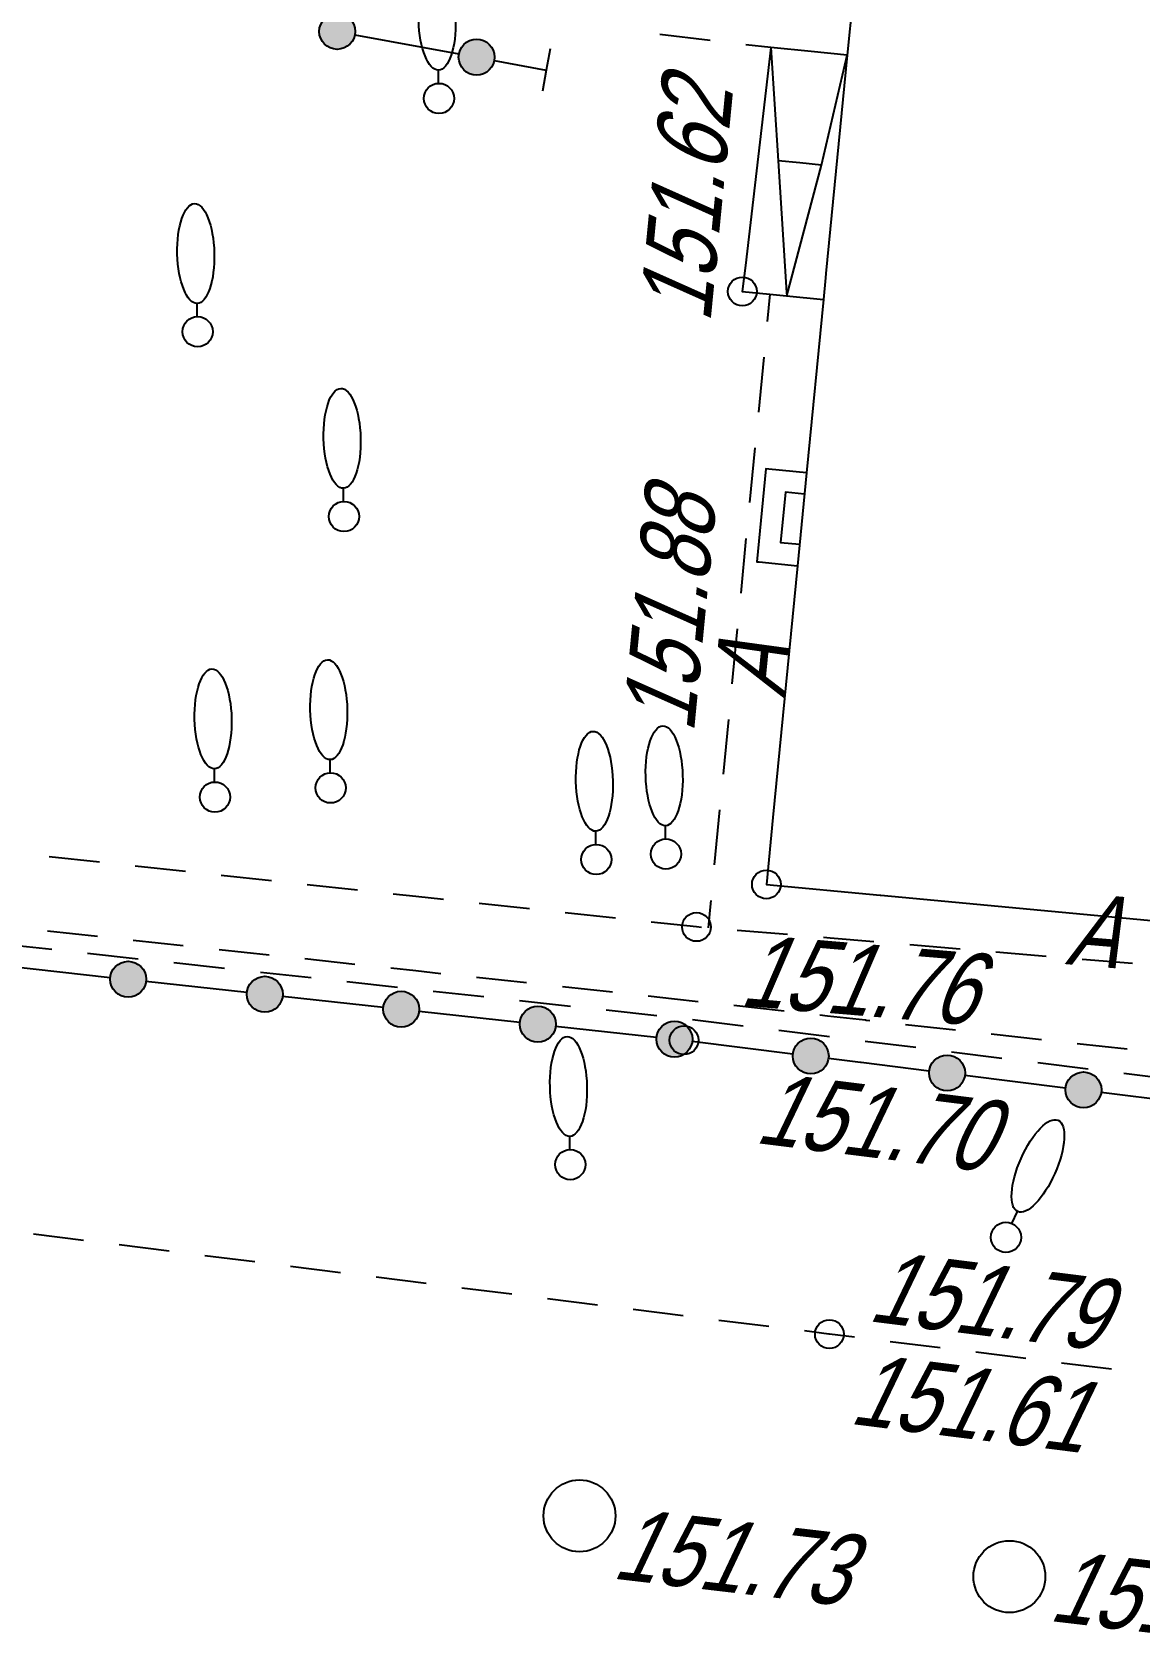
# Model space of a CAD drawing. Header units: metres. Extents: x 4400 to 4556, y 11262 to 11402.
# Drawn here: x 4494.66 to 4510.08, y 11340.13 to 11362.58 of the extents above; entities that cross this region are included whole.
import ezdxf
from ezdxf.enums import TextEntityAlignment as Align

# ---------------------------------------------------------------- set-up
doc = ezdxf.new("R2010")
doc.units = ezdxf.units.M
doc.header["$MEASUREMENT"] = 0
for name, color, linetype, lineweight in [('Внутреннее заполнение', 7, 'Continuous', 25), ('Горизонтали', 7, 'Continuous', 25), ('Граница улицы', 7, 'Continuous', 25), ('Здания', 7, 'Continuous', 25), ('Колодцы', 7, 'Continuous', 25), ('Крыльца', 7, 'Continuous', 25), ('Ограды', 7, 'Continuous', 25), ('Отдельно стоящее дерево', 7, 'Continuous', 25), ('Фонтаны', 7, 'Continuous', 25), ('Части зданий', 7, 'Continuous', 25)]:
    doc.layers.add(name, color=color, linetype=linetype, lineweight=lineweight)
doc.styles.add('Style-RUSSIAN_1251 I 0.32289', font='RUSSIAN_1251.shx', dxfattribs={"oblique": 18.5})

# ---------------------------------------------------------------- blocks, each defined once
blk = doc.blocks.new('KOLOD_14')
at = {"layer": 'Колодцы', "color": 7, "linetype": 'Continuous', "lineweight": 25}
blk.add_arc((0, 0), 0.5, 0, 360, dxfattribs=at)
blk = doc.blocks.new('KOLOD_28')
at = {"layer": 'Колодцы', "color": 7, "linetype": 'Continuous', "lineweight": 25}
blk.add_arc((0, 0), 0.5, 0, 360, dxfattribs=at)
blk = doc.blocks.new('PIKET_99')
at = {"layer": 'Горизонтали', "color": 7, "linetype": 'Continuous', "lineweight": 25}
blk.add_arc((0, 0), 0.2, 0, 360, dxfattribs=at)
blk = doc.blocks.new('PIKET_134')
at = {"layer": 'Горизонтали', "color": 7, "linetype": 'Continuous', "lineweight": 25}
blk.add_arc((0, 0), 0.2, 0, 360, dxfattribs=at)
blk = doc.blocks.new('PIKET_135')
at = {"layer": 'Горизонтали', "color": 7, "linetype": 'Continuous', "lineweight": 25}
blk.add_arc((0, 0), 0.2, 0, 360, dxfattribs=at)
blk = doc.blocks.new('PIKET_136')
at = {"layer": 'Горизонтали', "color": 7, "linetype": 'Continuous', "lineweight": 25}
blk.add_arc((0, 0), 0.2, 0, 360, dxfattribs=at)
blk = doc.blocks.new('PIKET_137')
at = {"layer": 'Горизонтали', "color": 7, "linetype": 'Continuous', "lineweight": 25}
blk.add_arc((0, 0), 0.2, 0, 360, dxfattribs=at)
blk = doc.blocks.new('msdElementTypeLineString_36')
at = {"layer": 'Части зданий', "color": 7, "linetype": 'Continuous', "lineweight": 25}
for p, q in [((0.861, 8.82), (0.824, 8.439)), ((0.775, 7.941), (0.701, 7.179)), ((0.652, 6.681), (0.578, 5.919)), ((0.529, 5.421), (0.455, 4.659)), ((0.407, 4.161), (0.332, 3.399)), ((0.284, 2.901), (0.209, 2.139)), ((0.161, 1.642), (0.086, 0.879))]:
    blk.add_line(p, q, dxfattribs=at)
at = {"layer": 'Части зданий', "color": 7, "linetype": 'Continuous', "lineweight": 25, "flags": 128}
blk.add_lwpolyline([(0.038, 0.382), (0.029, 0.295), (0.001, 0)], dxfattribs=at)
blk = doc.blocks.new('msdElementTypeLineString_55')
at = {"layer": 'Ограды', "linetype": 'Continuous', "lineweight": 25}
h = blk.add_hatch(color=7, dxfattribs=at)
edge = h.paths.add_edge_path()
edge.add_arc((4.6, 0.789), 0.25, 0, 360)
h = blk.add_hatch(color=7, dxfattribs=at)
edge = h.paths.add_edge_path()
edge.add_arc((6.54, 0.43), 0.25, 0, 360)
at = {"layer": 'Ограды', "color": 7, "linetype": 'Continuous', "lineweight": 25}
for p, q in [((4.846, 0.743), (6.294, 0.475)), ((6.786, 0.384), (7.51, 0.25))]:
    blk.add_line(p, q, dxfattribs=at)
for centre in [(4.6, 0.789), (4.6, 0.789), (6.54, 0.43), (6.54, 0.43)]:
    blk.add_circle(centre, 0.25, dxfattribs=at)
blk = doc.blocks.new('msdElementTypeLineString_56')
at = {"layer": 'Граница улицы', "color": 7, "linetype": 'Continuous', "lineweight": 25}
for p, q in [((50.63, 1.907), (49.933, 1.99)), ((51.474, 1.806), (51.126, 1.847))]:
    blk.add_line(p, q, dxfattribs=at)
blk = doc.blocks.new('DEREVO_133')
at = {"layer": 'Отдельно стоящее дерево', "color": 7, "linetype": 'Continuous', "lineweight": 25, "flags": 128}
blk.add_lwpolyline([(-0.007, 0.21), (-0.007, 0.393)], dxfattribs=at)
at = {"layer": 'Отдельно стоящее дерево', "color": 7, "linetype": 'Continuous', "lineweight": 25}
blk.add_arc((0, 0), 0.21, 0, 359.99999, dxfattribs=at)
blk.add_ellipse((-0.0255, 1.088), major_axis=(-0.0185, 0.695), ratio=0.3698286, dxfattribs=at)
blk = doc.blocks.new('DEREVO_134')
at = {"layer": 'Отдельно стоящее дерево', "color": 7, "linetype": 'Continuous', "lineweight": 25, "flags": 128}
blk.add_lwpolyline([(-0.007, 0.21), (-0.007, 0.393)], dxfattribs=at)
at = {"layer": 'Отдельно стоящее дерево', "color": 7, "linetype": 'Continuous', "lineweight": 25}
blk.add_arc((0, 0), 0.21, 0, 359.99999, dxfattribs=at)
blk.add_ellipse((-0.0255, 1.088), major_axis=(-0.0185, 0.695), ratio=0.3698286, dxfattribs=at)
blk = doc.blocks.new('DEREVO_138')
at = {"layer": 'Отдельно стоящее дерево', "color": 7, "linetype": 'Continuous', "lineweight": 25, "flags": 128}
blk.add_lwpolyline([(-0.007, 0.21), (-0.007, 0.393)], dxfattribs=at)
at = {"layer": 'Отдельно стоящее дерево', "color": 7, "linetype": 'Continuous', "lineweight": 25}
blk.add_arc((0, 0), 0.21, 0, 360, dxfattribs=at)
blk.add_ellipse((-0.026, 1.088), major_axis=(-0.019, 0.695), ratio=0.369829, dxfattribs=at)
blk = doc.blocks.new('DEREVO_144')
at = {"layer": 'Отдельно стоящее дерево', "color": 7, "linetype": 'Continuous', "lineweight": 25, "flags": 128}
blk.add_lwpolyline([(-0.007, 0.21), (-0.007, 0.393)], dxfattribs=at)
at = {"layer": 'Отдельно стоящее дерево', "color": 7, "linetype": 'Continuous', "lineweight": 25}
blk.add_arc((0, 0), 0.21, 0, 359.99999, dxfattribs=at)
blk.add_ellipse((-0.0255, 1.088), major_axis=(-0.0185, 0.695), ratio=0.3698286, dxfattribs=at)
blk = doc.blocks.new('DEREVO_145')
at = {"layer": 'Отдельно стоящее дерево', "color": 7, "linetype": 'Continuous', "lineweight": 25, "flags": 128}
blk.add_lwpolyline([(-0.007, 0.21), (-0.007, 0.393)], dxfattribs=at)
at = {"layer": 'Отдельно стоящее дерево', "color": 7, "linetype": 'Continuous', "lineweight": 25}
blk.add_arc((0, 0), 0.21, 0, 359.99999, dxfattribs=at)
blk.add_ellipse((-0.0255, 1.088), major_axis=(-0.0185, 0.695), ratio=0.3698286, dxfattribs=at)
blk = doc.blocks.new('DEREVO_146')
at = {"layer": 'Отдельно стоящее дерево', "color": 7, "linetype": 'Continuous', "lineweight": 25, "flags": 128}
blk.add_lwpolyline([(-0.007, 0.21), (-0.007, 0.393)], dxfattribs=at)
at = {"layer": 'Отдельно стоящее дерево', "color": 7, "linetype": 'Continuous', "lineweight": 25}
blk.add_arc((0, 0), 0.21, 0, 359.99999, dxfattribs=at)
blk.add_ellipse((-0.0255, 1.088), major_axis=(-0.0185, 0.695), ratio=0.3698286, dxfattribs=at)
blk = doc.blocks.new('DEREVO_147')
at = {"layer": 'Отдельно стоящее дерево', "color": 7, "linetype": 'Continuous', "lineweight": 25, "flags": 128}
blk.add_lwpolyline([(-0.007, 0.21), (-0.007, 0.393)], dxfattribs=at)
at = {"layer": 'Отдельно стоящее дерево', "color": 7, "linetype": 'Continuous', "lineweight": 25}
blk.add_arc((0, 0), 0.21, 0, 360, dxfattribs=at)
blk.add_ellipse((-0.025, 1.088), major_axis=(-0.019, 0.695), ratio=0.369829, dxfattribs=at)
blk = doc.blocks.new('DEREVO_160')
at = {"layer": 'Отдельно стоящее дерево', "color": 7, "linetype": 'Continuous', "lineweight": 25, "flags": 128}
blk.add_lwpolyline([(-0.007, 0.21), (-0.007, 0.393)], dxfattribs=at)
at = {"layer": 'Отдельно стоящее дерево', "color": 7, "linetype": 'Continuous', "lineweight": 25}
blk.add_arc((0, 0), 0.21, 0, 360, dxfattribs=at)
blk.add_ellipse((-0.025, 1.088), major_axis=(-0.019, 0.695), ratio=0.369829, dxfattribs=at)
blk = doc.blocks.new('DEREVO_161')
at = {"layer": 'Отдельно стоящее дерево', "color": 7, "linetype": 'Continuous', "lineweight": 25, "flags": 128}
blk.add_lwpolyline([(-0.007, 0.21), (-0.007, 0.393)], dxfattribs=at)
at = {"layer": 'Отдельно стоящее дерево', "color": 7, "linetype": 'Continuous', "lineweight": 25}
blk.add_arc((0, 0), 0.21, 0, 359.99999, dxfattribs=at)
blk.add_ellipse((-0.0255, 1.088), major_axis=(-0.0185, 0.695), ratio=0.3698286, dxfattribs=at)
blk = doc.blocks.new('msdElementTypeLineString_77')
at = {"layer": 'Граница улицы', "color": 7, "linetype": 'Continuous', "lineweight": 25}
for p, q in [((31.067, 1.885), (30.367, 1.961)), ((32.264, 1.755), (31.564, 1.831)), ((33.461, 1.626), (32.761, 1.701)), ((34.658, 1.496), (33.958, 1.572)), ((37.052, 1.237), (36.352, 1.313)), ((38.249, 1.107), (37.549, 1.183)), ((40.647, 0.878), (39.945, 0.937)), ((43.046, 0.677), (42.345, 0.736)), ((44.246, 0.576), (43.545, 0.635)), ((45.446, 0.475), (44.744, 0.534))]:
    blk.add_line(p, q, dxfattribs=at)
at = {"layer": 'Граница улицы', "color": 7, "linetype": 'Continuous', "lineweight": 25, "flags": 128}
for points in [[(35.855, 1.366), (35.472, 1.408), (35.155, 1.442)], [(39.447, 0.979), (39.378, 0.985), (38.747, 1.053)], [(41.846, 0.778), (41.237, 0.829), (41.145, 0.837)]]:
    blk.add_lwpolyline(points, dxfattribs=at)
blk = doc.blocks.new('msdElementTypeLineString_82')
at = {"layer": 'Ограды', "linetype": 'Continuous', "lineweight": 25}
h = blk.add_hatch(color=7, dxfattribs=at)
edge = h.paths.add_edge_path()
edge.add_arc((24.009, 11.212), 0.25, 0, 360)
h = blk.add_hatch(color=7, dxfattribs=at)
edge = h.paths.add_edge_path()
edge.add_arc((25.91, 11.003), 0.25, 0, 360)
h = blk.add_hatch(color=7, dxfattribs=at)
edge = h.paths.add_edge_path()
edge.add_arc((27.81, 10.795), 0.25, 0, 360)
h = blk.add_hatch(color=7, dxfattribs=at)
edge = h.paths.add_edge_path()
edge.add_arc((29.711, 10.587), 0.25, 0, 360)
h = blk.add_hatch(color=7, dxfattribs=at)
edge = h.paths.add_edge_path()
edge.add_arc((31.612, 10.379), 0.25, 0, 360)
h = blk.add_hatch(color=7, dxfattribs=at)
edge = h.paths.add_edge_path()
edge.add_arc((33.509, 10.144), 0.25, 0, 360)
h = blk.add_hatch(color=7, dxfattribs=at)
edge = h.paths.add_edge_path()
edge.add_arc((35.407, 9.908), 0.25, 0, 360)
h = blk.add_hatch(color=7, dxfattribs=at)
edge = h.paths.add_edge_path()
edge.add_arc((37.304, 9.672), 0.25, 0, 360)
at = {"layer": 'Ограды', "color": 7, "linetype": 'Continuous', "lineweight": 25}
for p, q in [((22.356, 11.393), (23.76, 11.239)), ((24.257, 11.185), (25.661, 11.031)), ((26.158, 10.976), (27.561, 10.822)), ((28.058, 10.768), (29.462, 10.614)), ((29.959, 10.56), (31.363, 10.406)), ((31.86, 10.35), (33.261, 10.175)), ((35.654, 9.877), (37.056, 9.703)), ((37.552, 9.641), (38.953, 9.466))]:
    blk.add_line(p, q, dxfattribs=at)
at = {"layer": 'Ограды', "color": 7, "linetype": 'Continuous', "lineweight": 25, "flags": 128}
blk.add_lwpolyline([(33.757, 10.113), (34.203, 10.058), (34.212, 10.057), (35.158, 9.939)], dxfattribs=at)
at = {"layer": 'Ограды', "color": 7, "linetype": 'Continuous', "lineweight": 25}
for centre in [(24.009, 11.212), (24.009, 11.212), (25.91, 11.003), (25.91, 11.003), (27.81, 10.795), (27.81, 10.795), (29.711, 10.587), (29.711, 10.587), (31.612, 10.379), (31.612, 10.379), (33.509, 10.144), (33.509, 10.144), (35.407, 9.908), (35.407, 9.908), (37.304, 9.672), (37.304, 9.672)]:
    blk.add_circle(centre, 0.25, dxfattribs=at)
blk = doc.blocks.new('msdElementTypeShape_3')
at = {"layer": 'Граница улицы', "color": 7, "linetype": 'Continuous', "lineweight": 25}
for p, q in [((22.944, 11.688), (23.641, 11.613)), ((24.138, 11.559), (24.835, 11.483)), ((25.332, 11.429), (26.03, 11.354)), ((26.527, 11.3), (27.224, 11.225)), ((28.915, 11.042), (29.613, 10.966)), ((30.11, 10.912), (30.807, 10.837)), ((32.498, 10.651), (33.195, 10.574)), ((34.886, 10.386), (35.583, 10.308)), ((36.08, 10.253), (36.777, 10.175)), ((37.274, 10.12), (37.971, 10.043)), ((23.447, 7.379), (22.751, 7.467)), ((24.639, 7.229), (23.943, 7.317)), ((25.831, 7.079), (25.135, 7.167)), ((27.023, 6.929), (26.327, 7.017)), ((28.215, 6.779), (27.519, 6.867)), ((29.407, 6.629), (28.711, 6.717)), ((30.599, 6.479), (29.903, 6.567)), ((31.79, 6.329), (31.095, 6.417)), ((32.982, 6.181), (32.287, 6.267)), ((34.175, 6.032), (33.827, 6.075)), ((35.367, 5.883), (34.671, 5.97)), ((36.559, 5.735), (35.863, 5.822)), ((37.751, 5.586), (37.055, 5.673))]:
    blk.add_line(p, q, dxfattribs=at)
at = {"layer": 'Граница улицы', "color": 7, "linetype": 'Continuous', "lineweight": 25, "flags": 128}
for points in [[(27.721, 11.171), (28.071, 11.133), (28.418, 11.095)], [(31.304, 10.783), (31.67, 10.743), (32.001, 10.706)], [(33.692, 10.518), (33.801, 10.506), (34.33, 10.448), (34.34, 10.446), (34.389, 10.441)], [(33.827, 6.075), (33.817, 6.077), (33.479, 6.119)]]:
    blk.add_lwpolyline(points, dxfattribs=at)
blk = doc.blocks.new('msdElementTypeLineString_94')
at = {"layer": 'Фонтаны', "color": 7, "linetype": 'Continuous', "lineweight": 25}
for p, q in [((70.449, 3.501), (71.155, 3.424)), ((71.652, 3.37), (72.358, 3.292)), ((72.855, 3.238), (73.561, 3.16)), ((74.058, 3.106), (74.764, 3.029)), ((75.261, 2.974), (75.967, 2.897)), ((76.464, 2.842), (77.17, 2.765)), ((77.667, 2.71), (78.373, 2.633)), ((78.87, 2.579), (79.576, 2.501)), ((80.073, 2.446), (80.778, 2.358)), ((82.475, 2.146), (83.18, 2.059)), ((83.676, 1.997), (84.38, 1.909)), ((84.877, 1.847), (85.581, 1.759)), ((86.078, 1.698), (86.782, 1.61))]:
    blk.add_line(p, q, dxfattribs=at)
at = {"layer": 'Фонтаны', "color": 7, "linetype": 'Continuous', "lineweight": 25, "flags": 128}
blk.add_lwpolyline([(81.274, 2.296), (81.943, 2.213), (81.979, 2.208)], dxfattribs=at)

msp = doc.modelspace()

# ---------------------------------------------------------------- linework, layer by layer
at = {"layer": 'Внутреннее заполнение', "color": 7, "linetype": 'Continuous', "lineweight": 25, "flags": 128}
for points in [[(4501.87, 11362.35), (4501.816, 11362.055), (4501.761, 11361.76)], [(4504.939, 11362.368), (4505.042, 11360.793), (4505.161, 11358.96), (4505.164, 11358.915), (4505.647, 11360.734), (4506.005, 11362.264)], [(4505.647, 11360.734), (4505.346, 11360.763), (4505.042, 11360.793)], [(4505.409, 11356.154), (4505.143, 11356.18), (4505.075, 11355.483), (4505.341, 11355.457)]]:
    msp.add_lwpolyline(points, dxfattribs=at)
at = {"layer": 'Здания', "color": 7, "linetype": 'Continuous', "lineweight": 25, "flags": 128}
for points in [[(4506.472, 11350.575), (4515.677, 11349.711), (4519.759, 11349.327), (4519.781, 11349.553), (4520.144, 11353.324), (4520.303, 11354.975), (4520.569, 11357.747), (4520.934, 11361.532), (4520.982, 11362.034), (4521.253, 11364.844)], [(4506.081, 11363.046), (4506.005, 11362.264), (4505.708, 11359.223), (4505.702, 11359.164), (4505.673, 11358.865), (4505.438, 11356.453), (4505.312, 11355.159), (4504.97, 11351.654), (4504.879, 11350.724), (4506.462, 11350.576), (4506.472, 11350.575)]]:
    msp.add_lwpolyline(points, dxfattribs=at)
at = {"layer": 'Крыльца', "color": 7, "linetype": 'Continuous', "lineweight": 25, "flags": 128}
msp.add_lwpolyline([(4506.005, 11362.264), (4505.504, 11362.312), (4504.939, 11362.368), (4504.586, 11359.335), (4504.544, 11358.975), (4504.927, 11358.938), (4505.157, 11358.915), (4505.673, 11358.865)], dxfattribs=at)
at = {"layer": 'Части зданий', "color": 7, "linetype": 'Continuous', "lineweight": 25, "flags": 128}
msp.add_lwpolyline([(4505.438, 11356.453), (4504.911, 11356.504), (4504.873, 11356.508), (4504.747, 11355.214), (4504.778, 11355.211), (4505.312, 11355.159)], dxfattribs=at)

# ---------------------------------------------------------------- block references
at = {"layer": 'Горизонтали', "color": 7, "linetype": 'Continuous', "lineweight": 25}
for name, p in [('PIKET_137', (4504.544, 11358.975)), ('PIKET_136', (4504.879, 11350.724)), ('PIKET_135', (4503.906, 11350.132)), ('PIKET_134', (4503.732, 11348.556)), ('PIKET_99', (4505.756, 11344.466))]:
    msp.add_blockref(name, p, dxfattribs=at)
at = {"layer": 'Граница улицы', "color": 7, "linetype": 'Continuous', "lineweight": 25}
for name, p in [('msdElementTypeLineString_56', (4453.465, 11360.562)), ('msdElementTypeLineString_77', (4464.528, 11349.147)), ('msdElementTypeShape_3', (4471.929, 11338.391))]:
    msp.add_blockref(name, p, dxfattribs=at)
at = {"layer": 'Колодцы', "color": 7, "linetype": 'Continuous', "lineweight": 25}
for name, p in [('KOLOD_28', (4502.278, 11341.938)), ('KOLOD_14', (4508.261, 11341.092))]:
    msp.add_blockref(name, p, dxfattribs=at)
at = {"layer": 'Ограды', "color": 7, "linetype": 'Continuous', "lineweight": 25}
for name, p in [('msdElementTypeLineString_55', (4494.306, 11361.805)), ('msdElementTypeLineString_82', (4471.987, 11338.192))]:
    msp.add_blockref(name, p, dxfattribs=at)
at = {"layer": 'Отдельно стоящее дерево', "color": 7, "linetype": 'Continuous', "lineweight": 25}
for name, p in [('DEREVO_133', (4500.322, 11361.661)), ('DEREVO_134', (4496.963, 11358.415)), ('DEREVO_138', (4499, 11355.843)), ('DEREVO_144', (4497.204, 11351.939)), ('DEREVO_145', (4498.814, 11352.067)), ('DEREVO_146', (4502.511, 11351.071)), ('DEREVO_147', (4503.481, 11351.147)), ('DEREVO_161', (4502.15, 11346.825))]:
    msp.add_blockref(name, p, dxfattribs=at)
at = {"layer": 'Отдельно стоящее дерево', "color": 7, "linetype": 'Continuous', "lineweight": 25, "rotation": 334.5554040617841}
msp.add_blockref('DEREVO_160', (4508.213, 11345.813), dxfattribs=at)
at = {"layer": 'Фонтаны', "color": 7, "linetype": 'Continuous', "lineweight": 25}
msp.add_blockref('msdElementTypeLineString_94', (4423.778, 11346.398), dxfattribs=at)
at = {"layer": 'Части зданий', "color": 7, "linetype": 'Continuous', "lineweight": 25}
msp.add_blockref('msdElementTypeLineString_36', (4504.066, 11350.118), dxfattribs=at)

# ---------------------------------------------------------------- texts
at = {"layer": 'Горизонтали', "color": 7, "linetype": 'Continuous', "lineweight": 25, "style": 'Style-RUSSIAN_1251 I 0.32289', "oblique": 18.5, "width": 0.799996}
for s, rotation, p in [('151.62', 84.4294, (4504.099, 11358.525)), ('151.88', 84.5014, (4503.869, 11352.819)), ('151.76', 355.1958, (4504.494, 11349.04)), ('151.70', 352.9011, (4504.704, 11347.129)), ('151.79', 352.838, (4506.277, 11344.649))]:
    msp.add_text(s, height=1, rotation=rotation, dxfattribs=at).set_placement(p)
msp.add_text('151.61', height=1, rotation=352.838, dxfattribs=at).set_placement((4506.145, 11344.213), align=Align.TOP_LEFT)
at = {"layer": 'Граница улицы', "color": 7, "linetype": 'Continuous', "lineweight": 25, "style": 'Style-RUSSIAN_1251 I 0.32289', "oblique": 18.5, "width": 0.799996}
msp.add_text('А', height=1, rotation=355.1958, dxfattribs=at).set_placement((4509.028, 11349.616))
at = {"layer": 'Колодцы', "color": 7, "linetype": 'Continuous', "lineweight": 25, "style": 'Style-RUSSIAN_1251 I 0.32289', "oblique": 18.5, "width": 0.799996}
for s, p in [('151.73', (4502.716, 11341.068)), ('151.67', (4508.795, 11340.478))]:
    msp.add_text(s, height=1, rotation=353.2674, dxfattribs=at).set_placement(p)
at = {"layer": 'Части зданий', "color": 7, "linetype": 'Continuous', "lineweight": 25, "style": 'Style-RUSSIAN_1251 I 0.32289', "oblique": 18.5, "width": 0.799996}
msp.add_text('А', height=1, rotation=84.4294, dxfattribs=at).set_placement((4505.137, 11353.301))

doc.saveas('drawing.dxf')
